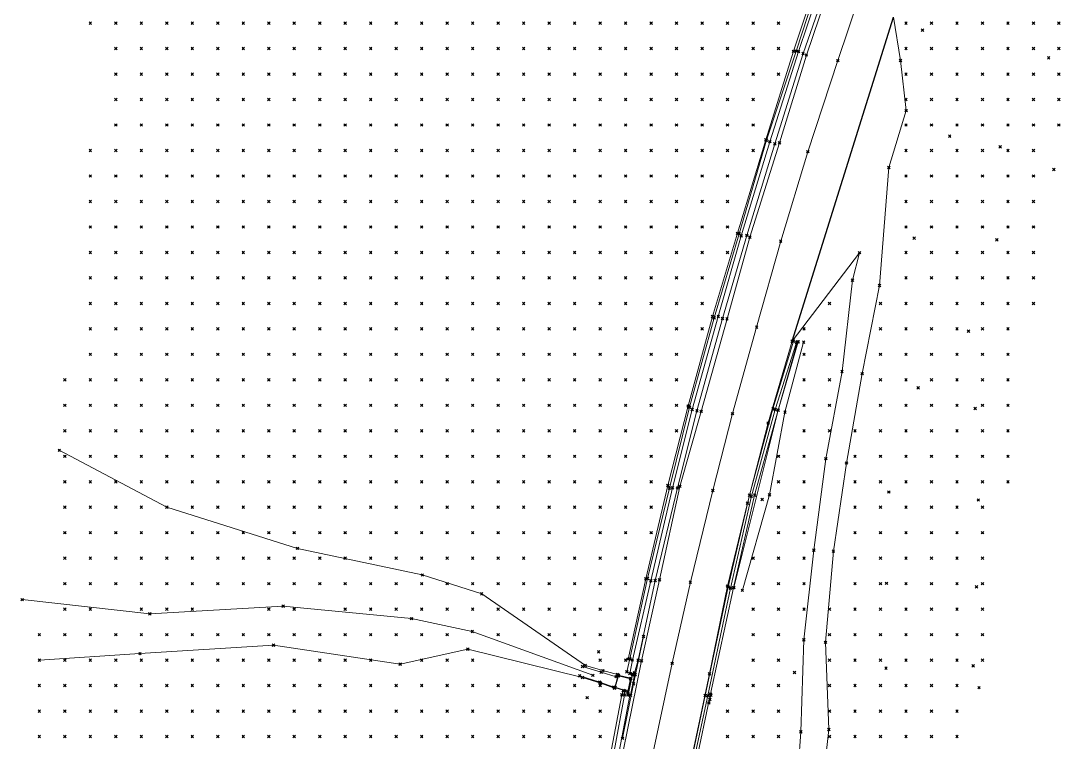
# Model space of a CAD drawing. Header units: metres. Extents: x 441556 to 446409, y 432338 to 461058.
# Drawn here: x 442290.8 to 442413.1, y 454951.8 to 455036.8 of the extents above; entities that cross this region are included whole.
import ezdxf

# ---------------------------------------------------------------- set-up
doc = ezdxf.new("R2010")
doc.units = ezdxf.units.M
doc.header["$MEASUREMENT"] = 0
doc.header["$PDMODE"] = 35
doc.header["$PDSIZE"] = 0.15
for name, color, linetype, lineweight in [('DTM-BRE-RevN_GRP_ CAROSABIL', 2, 'Continuous', 0), ('DTM-BRE-RevN_GRP_AX', 2, 'Continuous', 0), ('DTM-BRE-RevN_GRP_CAMERA CADERE JOS', 2, 'Continuous', 0), ('DTM-BRE-RevN_GRP_CAMERA CADERE SUS', 2, 'Continuous', 0), ('DTM-BRE-RevN_GRP_CANAL', 2, 'Continuous', 0), ('DTM-BRE-RevN_GRP_DRUM PAMANT', 2, 'Continuous', 0), ('DTM-BRE-RevN_GRP_FIRUL APEI', 2, 'Continuous', 0), ('DTM-BRE-RevN_GRP_PARAPET BETON_JOS', 2, 'Continuous', 0), ('DTM-BRE-RevN_GRP_PARAPET BETON_SUS', 2, 'Continuous', 0), ('DTM-BRE-RevN_GRP_PARAPET METALIC', 2, 'Continuous', 0), ('DTM-BRE-RevN_GRP_SANT BETON JOS', 2, 'Continuous', 0), ('DTM-BRE-RevN_GRP_SANT BETON SUS', 2, 'Continuous', 0), ('DTM-BRE-RevN_GRP_TALUZ JOS', 2, 'Continuous', 0), ('DTM-BRE-RevN_GRP_TALUZ SUS', 2, 'Continuous', 0), ('DTM-BRE-RevN_YP_RevN', 1, 'Continuous', 30), ('DTM-NOK-RevN_LIDAR_co_lidar', 91, 'Continuous', 0), ('DTM-NOK-RevN_RTK', 32, 'Continuous', 0)]:
    doc.layers.add(name, color=color, linetype=linetype, lineweight=lineweight)

msp = doc.modelspace()

# ---------------------------------------------------------------- linework, layer by layer
at = {"layer": 'DTM-BRE-RevN_GRP_ CAROSABIL'}
for p, q in [((442386.829, 455043.318, 362.808), (442383.193, 455032.726, 362.746)), ((442394.264, 455032.071, 362.411), (442393.43, 455037.197, 362.569)), ((442383.193, 455032.726, 362.746), (442380.028, 455022.378, 362.678)), ((442394.93, 455026.181, 362.325), (442394.264, 455032.071, 362.411)), ((442392.882, 455019.477, 362.301), (442394.93, 455026.181, 362.325)), ((442380.028, 455022.378, 362.678), (442376.543, 455011.277, 362.555)), ((442376.543, 455011.277, 362.555), (442373.851, 455001.668, 362.452)), ((442381.524, 454999.047, 362.187), (442389.44, 455009.456, 362.162)), ((442373.851, 455001.668, 362.452), (442370.802, 454990.778, 362.307)), ((442378.689, 454989.415, 362.107), (442381.524, 454999.047, 362.187)), ((442370.802, 454990.778, 362.307), (442368.31, 454981.954, 362.168)), ((442378.689, 454989.415, 362.107), (442376.253, 454979.973, 361.962)), ((442368.31, 454981.954, 362.168), (442365.898, 454970.958, 362.021)), ((442376.253, 454979.973, 361.962), (442373.908, 454970.223, 361.851)), ((442365.898, 454970.958, 362.021), (442363.789, 454961.407, 361.957)), ((442373.908, 454970.223, 361.851), (442371.78, 454959.894, 361.714)), ((442363.789, 454961.407, 361.957), (442361.644, 454950.795, 361.79)), ((442371.78, 454959.894, 361.714), (442369.135, 454947.419, 361.565))]:
    msp.add_line(p, q, dxfattribs=at)
at = {"layer": 'DTM-BRE-RevN_GRP_AX'}
for p, q in [((442386.899, 455032.066, 362.656), (442390.195, 455041.896, 362.722)), ((442383.366, 455021.343, 362.538), (442386.899, 455032.066, 362.656)), ((442380.171, 455010.826, 362.485), (442383.366, 455021.343, 362.538)), ((442377.34, 455000.693, 362.324), (442380.171, 455010.826, 362.485)), ((442374.493, 454990.511, 362.145), (442377.34, 455000.693, 362.324)), ((442372.191, 454981.457, 362.063), (442374.493, 454990.511, 362.145)), ((442369.537, 454970.675, 361.964), (442372.191, 454981.457, 362.063)), ((442367.41, 454961.126, 361.821), (442369.537, 454970.675, 361.964)), ((442364.929, 454949.552, 361.685), (442367.41, 454961.126, 361.821))]:
    msp.add_line(p, q, dxfattribs=at)
at = {"layer": 'DTM-BRE-RevN_GRP_CAMERA CADERE JOS'}
for p, q in [((442360.707, 454958.296, 360.7), (442361.08, 454959.64, 360.834)), ((442361.08, 454959.64, 360.834), (442362.485, 454959.307, 360.562)), ((442362.485, 454959.307, 360.562), (442362.189, 454957.808, 360.496)), ((442362.189, 454957.808, 360.496), (442360.707, 454958.296, 360.7))]:
    msp.add_line(p, q, dxfattribs=at)
at = {"layer": 'DTM-BRE-RevN_GRP_CAMERA CADERE SUS'}
for p, q in [((442360.635, 454958.263, 361.73), (442361.053, 454959.732, 361.674)), ((442361.053, 454959.732, 361.674), (442362.546, 454959.361, 361.668)), ((442362.546, 454959.361, 361.668), (442362.206, 454957.772, 361.679)), ((442362.206, 454957.772, 361.679), (442360.635, 454958.263, 361.73))]:
    msp.add_line(p, q, dxfattribs=at)
at = {"layer": 'DTM-BRE-RevN_GRP_CANAL'}
msp.add_line((442371.714, 454956.446, 360.251), (442371.942, 454957.378, 360.284), dxfattribs=at)
at = {"layer": 'DTM-BRE-RevN_GRP_DRUM PAMANT'}
for p, q in [((442392.882, 455019.477, 362.301), (442391.79, 455005.597, 361.538)), ((442389.44, 455009.456, 362.162), (442388.606, 455006.224, 361.822)), ((442388.606, 455006.224, 361.822), (442387.384, 454995.48, 360.423)), ((442391.79, 455005.597, 361.538), (442389.75, 454995.224, 360.249)), ((442387.384, 454995.48, 360.423), (442385.484, 454985.209, 359.413)), ((442389.75, 454995.224, 360.249), (442387.917, 454984.699, 359.252)), ((442385.484, 454985.209, 359.413), (442384.06, 454974.432, 358.344)), ((442387.917, 454984.699, 359.252), (442386.369, 454974.336, 358.176)), ((442384.06, 454974.432, 358.344), (442382.885, 454963.891, 357.565)), ((442386.369, 454974.336, 358.176), (442385.43, 454963.596, 357.506)), ((442382.885, 454963.891, 357.565), (442382.538, 454953.07, 357.182)), ((442385.43, 454963.596, 357.506), (442385.846, 454953.337, 357.158)), ((442382.538, 454953.07, 357.182), (442381.732, 454942.044, 356.96)), ((442385.846, 454953.337, 357.158), (442384.53, 454941.719, 356.937))]:
    msp.add_line(p, q, dxfattribs=at)
at = {"layer": 'DTM-BRE-RevN_GRP_FIRUL APEI'}
for p, q in [((442290.901, 454968.618, 411.493), (442305.941, 454966.938, 401.146)), ((442305.941, 454966.938, 401.146), (442321.628, 454967.858, 389.62)), ((442321.628, 454967.858, 389.62), (442336.719, 454966.384, 379.283)), ((442336.719, 454966.384, 379.283), (442343.879, 454964.86, 374.586)), ((442343.879, 454964.86, 374.586), (442358.054, 454959.71, 363.586))]:
    msp.add_line(p, q, dxfattribs=at)
at = {"layer": 'DTM-BRE-RevN_GRP_PARAPET BETON_JOS'}
for p, q in [((442382.231, 454998.958, 362.051), (442379.882, 454990.916, 362.395)), ((442379.882, 454990.916, 362.395), (442374.653, 454970.028, 361.546)), ((442362.183, 454957.401, 361.724), (442362.727, 454959.881, 361.705)), ((442363.061, 454959.798, 361.871), (442362.507, 454957.355, 361.809)), ((442362.727, 454959.881, 361.705), (442363.061, 454959.798, 361.871)), ((442362.507, 454957.355, 361.809), (442362.183, 454957.401, 361.724))]:
    msp.add_line(p, q, dxfattribs=at)
at = {"layer": 'DTM-BRE-RevN_GRP_PARAPET BETON_SUS'}
for p, q in [((442379.262, 454991.07, 362.388), (442381.668, 454999.051, 362.489)), ((442379.854, 454990.938, 362.395), (442382.148, 454998.968, 362.48)), ((442376.502, 454980.912, 362.249), (442379.262, 454991.07, 362.388)), ((442377.106, 454980.926, 362.284), (442379.854, 454990.938, 362.395)), ((442374.615, 454970.022, 362.174), (442377.106, 454980.926, 362.284)), ((442373.979, 454970.106, 362.137), (442376.502, 454980.912, 362.249)), ((442371.276, 454957.332, 361.94), (442373.979, 454970.106, 362.137)), ((442371.903, 454957.515, 361.962), (442374.615, 454970.022, 362.174)), ((442362.208, 454957.413, 362.229), (442362.727, 454959.794, 362.269)), ((442362.972, 454959.743, 362.256), (442362.506, 454957.384, 362.233)), ((442362.727, 454959.794, 362.269), (442362.972, 454959.743, 362.256)), ((442362.506, 454957.384, 362.233), (442362.208, 454957.413, 362.229)), ((442369.228, 454947.586, 361.85), (442371.276, 454957.332, 361.94)), ((442369.869, 454947.877, 361.87), (442371.903, 454957.515, 361.962))]:
    msp.add_line(p, q, dxfattribs=at)
at = {"layer": 'DTM-BRE-RevN_GRP_PARAPET METALIC'}
for p, q in [((442379.527, 454991.007, 362.402), (442382.031, 454998.873, 362.522)), ((442376.715, 454980.781, 362.238), (442379.527, 454991.007, 362.402)), ((442374.262, 454969.958, 362.151), (442376.715, 454980.781, 362.238)), ((442371.589, 454957.315, 361.963), (442374.262, 454969.958, 362.151)), ((442362.847, 454958.718, 361.87), (442364.027, 454964.285, 361.87)), ((442361.564, 454952.295, 361.767), (442362.847, 454958.718, 361.87)), ((442369.515, 454947.636, 361.888), (442371.589, 454957.315, 361.963))]:
    msp.add_line(p, q, dxfattribs=at)
at = {"layer": 'DTM-BRE-RevN_GRP_SANT BETON JOS'}
for p, q in [((442382.282, 455033.121, 362.378), (442385.723, 455043.423, 362.454)), ((442378.896, 455022.522, 362.323), (442382.282, 455033.121, 362.378)), ((442375.515, 455011.433, 362.135), (442378.896, 455022.522, 362.323)), ((442372.825, 455001.951, 362.041), (442375.515, 455011.433, 362.135)), ((442369.748, 454990.999, 361.909), (442372.825, 455001.951, 362.041)), ((442367.428, 454981.784, 361.796), (442369.748, 454990.999, 361.909)), ((442364.88, 454970.83, 361.664), (442367.428, 454981.784, 361.796)), ((442362.713, 454961.508, 361.579), (442364.88, 454970.83, 361.664)), ((442362.422, 454959.917, 361.402), (442362.713, 454961.508, 361.579)), ((442356.843, 454960.753, 364.801), (442359.04, 454960.072, 362.952)), ((442358.872, 454958.893, 363.001), (442356.518, 454959.659, 364.379)), ((442359.04, 454960.072, 362.952), (442360.791, 454959.551, 362.004)), ((442360.521, 454958.333, 362.021), (442358.872, 454958.893, 363.001)), ((442361.802, 454957.389, 361.497), (442361.805, 454957.885, 361.489)), ((442360.578, 454950.765, 361.466), (442361.802, 454957.389, 361.497))]:
    msp.add_line(p, q, dxfattribs=at)
at = {"layer": 'DTM-BRE-RevN_GRP_SANT BETON SUS'}
for p, q in [((442381.98, 455033.197, 362.699), (442385.429, 455043.672, 362.759)), ((442382.798, 455032.916, 362.704), (442386.45, 455043.278, 362.768)), ((442378.504, 455022.698, 362.498), (442381.98, 455033.197, 362.699)), ((442379.487, 455022.267, 362.632), (442382.798, 455032.916, 362.704)), ((442375.295, 455011.695, 362.412), (442378.504, 455022.698, 362.498)), ((442376.187, 455011.5, 362.495), (442379.487, 455022.267, 362.632)), ((442372.35, 455001.799, 362.221), (442375.295, 455011.695, 362.412)), ((442373.319, 455001.718, 362.324), (442376.187, 455011.5, 362.495)), ((442369.44, 454991.257, 362.195), (442372.35, 455001.799, 362.221)), ((442370.316, 454990.84, 362.197), (442373.319, 455001.718, 362.324)), ((442367.072, 454981.733, 362.121), (442369.44, 454991.257, 362.195)), ((442368.033, 454981.766, 362.133), (442370.316, 454990.84, 362.197)), ((442364.488, 454971.104, 361.955), (442367.072, 454981.733, 362.121)), ((442365.395, 454970.876, 361.931), (442368.033, 454981.766, 362.133)), ((442362.413, 454961.658, 361.909), (442364.488, 454971.104, 361.955)), ((442363.406, 454961.504, 361.892), (442365.395, 454970.876, 361.931)), ((442362.065, 454960.132, 361.769), (442362.413, 454961.658, 361.909)), ((442362.952, 454960.017, 361.803), (442363.406, 454961.504, 361.892)), ((442357.186, 454960.867, 364.986), (442359.229, 454960.262, 363.327)), ((442359.229, 454960.262, 363.327), (442360.948, 454959.804, 362.285)), ((442358.99, 454958.793, 363.468), (442356.846, 454959.45, 365.106)), ((442360.607, 454958.205, 362.35), (442358.99, 454958.793, 363.468)), ((442361.465, 454957.423, 361.732), (442361.643, 454957.934, 361.703)), ((442360.242, 454950.999, 361.731), (442361.465, 454957.423, 361.732)), ((442361.167, 454950.752, 361.754), (442362.425, 454957.347, 361.809))]:
    msp.add_line(p, q, dxfattribs=at)
at = {"layer": 'DTM-BRE-RevN_GRP_TALUZ JOS'}
for p, q in [((442381.67, 455033.16, 362.702), (442385.135, 455043.562, 362.776)), ((442378.419, 455022.743, 362.517), (442381.67, 455033.16, 362.702)), ((442375.09, 455011.739, 362.421), (442378.419, 455022.743, 362.517)), ((442372.154, 455001.944, 362.18), (442375.09, 455011.739, 362.421)), ((442369.279, 454991.418, 362.177), (442372.154, 455001.944, 362.18)), ((442366.894, 454982.046, 362.15), (442369.279, 454991.418, 362.177)), ((442364.293, 454971.071, 361.987), (442366.894, 454982.046, 362.15)), ((442362.211, 454961.628, 361.882), (442364.293, 454971.071, 361.987))]:
    msp.add_line(p, q, dxfattribs=at)
at = {"layer": 'DTM-BRE-RevN_GRP_TALUZ SUS'}
for p, q in [((442380.673, 454990.674, 361.812), (442382.869, 454998.926, 361.979)), ((442378.846, 454980.964, 361.625), (442380.673, 454990.674, 361.812)), ((442295.28, 454986.198, 417.713), (442307.933, 454979.495, 405.808)), ((442375.656, 454969.718, 361.741), (442378.846, 454980.964, 361.625)), ((442307.933, 454979.495, 405.808), (442323.32, 454974.651, 394.62)), ((442323.32, 454974.651, 394.62), (442337.999, 454971.521, 381.283)), ((442337.999, 454971.521, 381.283), (442344.984, 454969.296, 375.3)), ((442344.984, 454969.296, 375.3), (442357.186, 454960.867, 364.986)), ((442304.777, 454962.265, 405.62), (442320.48, 454963.249, 395.37)), ((442320.48, 454963.249, 395.37), (442335.383, 454961.018, 384.695)), ((442335.383, 454961.018, 384.695), (442343.361, 454962.781, 377.871)), ((442343.361, 454962.781, 377.871), (442356.846, 454959.45, 365.106)), ((442292.936, 454961.498, 412.836), (442304.777, 454962.265, 405.62))]:
    msp.add_line(p, q, dxfattribs=at)
at = {"layer": 'DTM-BRE-RevN_YP_RevN'}
msp.add_line((442381.524, 454999.047, 362.187), (442393.43, 455037.197, 362.569), dxfattribs=at)
at = {"layer": 'DTM-NOK-RevN_LIDAR_co_lidar'}
for p in [(442298.935, 455036.482, 424.658), (442301.934, 455036.482, 423.305), (442304.934, 455036.482, 422.012), (442307.933, 455036.482, 420.614), (442310.932, 455036.482, 419.02), (442313.932, 455036.482, 417.087), (442316.931, 455036.482, 415.09), (442319.93, 455036.482, 412.99), (442322.93, 455036.482, 410.309), (442325.929, 455036.482, 407.87), (442328.928, 455036.482, 405.723), (442331.928, 455036.482, 404.093), (442334.927, 455036.482, 401.803), (442337.926, 455036.482, 399.989), (442340.926, 455036.482, 398.221), (442343.925, 455036.482, 395.912), (442346.924, 455036.482, 394.256), (442349.924, 455036.482, 392.234), (442352.923, 455036.482, 390.219), (442355.922, 455036.482, 387.279), (442358.922, 455036.482, 384.489), (442361.921, 455036.482, 382.067), (442364.921, 455036.482, 379.724), (442367.92, 455036.482, 377.339), (442370.919, 455036.482, 375.165), (442373.919, 455036.482, 373.353), (442376.918, 455036.482, 371.563), (442379.917, 455036.482, 368.256), (442394.914, 455036.482, 362.68), (442397.913, 455036.482, 362.635), (442400.913, 455036.482, 361.968), (442403.912, 455036.482, 360.908), (442406.911, 455036.482, 359.051), (442409.911, 455036.482, 358.361), (442412.91, 455036.482, 357.698), (442301.934, 455033.483, 421.629), (442304.934, 455033.483, 420.425), (442307.933, 455033.483, 419.271), (442310.932, 455033.483, 417.867), (442313.932, 455033.483, 416.007), (442316.931, 455033.483, 413.995), (442319.93, 455033.483, 411.945), (442322.93, 455033.483, 409.564), (442325.929, 455033.483, 407.154), (442328.928, 455033.483, 404.7), (442331.928, 455033.483, 402.002), (442334.927, 455033.483, 400.181), (442337.926, 455033.483, 398.278), (442340.926, 455033.483, 397.146), (442343.925, 455033.483, 394.646), (442346.924, 455033.483, 393.243), (442349.924, 455033.483, 390.92), (442352.923, 455033.483, 388.783), (442355.922, 455033.483, 385.892), (442358.922, 455033.483, 383.378), (442361.921, 455033.483, 381.105), (442364.921, 455033.483, 378.881), (442367.92, 455033.483, 376.579), (442370.919, 455033.483, 374.614), (442373.919, 455033.483, 372.802), (442376.918, 455033.483, 370.272), (442379.917, 455033.483, 366.397), (442394.914, 455033.483, 362.506), (442397.913, 455033.483, 362.141), (442400.913, 455033.483, 361.701), (442403.912, 455033.483, 360.843), (442406.911, 455033.483, 359.028), (442409.911, 455033.483, 358.272), (442412.91, 455033.483, 357.587), (442301.934, 455030.483, 419.611), (442304.934, 455030.483, 418.563), (442307.933, 455030.483, 417.689), (442310.932, 455030.483, 416.423), (442313.932, 455030.483, 414.633), (442316.931, 455030.483, 412.693), (442319.93, 455030.483, 410.794), (442322.93, 455030.483, 408.731), (442325.929, 455030.483, 406.553), (442328.928, 455030.483, 403.897), (442331.928, 455030.483, 400.809), (442334.927, 455030.483, 398.668), (442337.926, 455030.483, 396.551), (442340.926, 455030.483, 394.637), (442343.925, 455030.483, 393.133), (442346.924, 455030.483, 391.675), (442349.924, 455030.483, 389.468), (442352.923, 455030.483, 387.079), (442355.922, 455030.483, 384.775), (442358.922, 455030.483, 382.302), (442361.921, 455030.483, 380.168), (442364.921, 455030.483, 378.086), (442367.92, 455030.483, 376.034), (442370.919, 455030.483, 373.951), (442373.919, 455030.483, 371.272), (442376.918, 455030.483, 367.87), (442379.917, 455030.483, 364.586), (442394.914, 455030.483, 362.435), (442397.913, 455030.483, 362.004), (442400.913, 455030.483, 361.607), (442403.912, 455030.483, 360.391), (442406.911, 455030.483, 358.997), (442409.911, 455030.483, 358.081), (442412.91, 455030.483, 357.401), (442301.934, 455027.484, 418.369), (442304.934, 455027.484, 417.23), (442307.933, 455027.484, 416.208), (442310.932, 455027.484, 414.938), (442313.932, 455027.484, 413.348), (442316.931, 455027.484, 411.577), (442319.93, 455027.484, 409.681), (442322.93, 455027.484, 407.544), (442325.929, 455027.484, 405.361), (442328.928, 455027.484, 403.045), (442331.928, 455027.484, 400.036), (442334.927, 455027.484, 397.832), (442337.926, 455027.484, 395.12), (442340.926, 455027.484, 392.901), (442343.925, 455027.484, 390.947), (442346.924, 455027.484, 389.434), (442349.924, 455027.484, 387.807), (442352.923, 455027.484, 385.491), (442355.922, 455027.484, 383.512), (442358.922, 455027.484, 381.545), (442361.921, 455027.484, 379.479), (442364.921, 455027.484, 377.362), (442367.92, 455027.484, 375.28), (442370.919, 455027.484, 373.448), (442373.919, 455027.484, 370.732), (442376.918, 455027.484, 366.8), (442394.914, 455027.484, 362.397), (442397.913, 455027.484, 362.015), (442400.913, 455027.484, 361.66), (442403.912, 455027.484, 360.476), (442406.911, 455027.484, 358.855), (442409.911, 455027.484, 357.848), (442412.91, 455027.484, 357.228), (442301.934, 455024.485, 417.298), (442304.934, 455024.485, 416.031), (442307.933, 455024.485, 414.78), (442310.932, 455024.485, 413.489), (442313.932, 455024.485, 412.017), (442316.931, 455024.485, 410.398), (442319.93, 455024.485, 408.665), (442322.93, 455024.485, 406.504), (442325.929, 455024.485, 403.939), (442328.928, 455024.485, 401.892), (442331.928, 455024.485, 399.391), (442334.927, 455024.485, 397.353), (442337.926, 455024.485, 394.683), (442340.926, 455024.485, 392.228), (442343.925, 455024.485, 389.546), (442346.924, 455024.485, 387.7), (442349.924, 455024.485, 386.139), (442352.923, 455024.485, 384.069), (442355.922, 455024.485, 382.08), (442358.922, 455024.485, 380.254), (442361.921, 455024.485, 378.379), (442364.921, 455024.485, 376.362), (442367.92, 455024.485, 374.341), (442370.919, 455024.485, 372.411), (442373.919, 455024.485, 369.798), (442376.918, 455024.485, 365.958), (442394.914, 455024.485, 362.323), (442397.913, 455024.485, 361.992), (442400.913, 455024.485, 361.651), (442403.912, 455024.485, 360.401), (442406.911, 455024.485, 358.616), (442409.911, 455024.485, 357.584), (442412.91, 455024.485, 357.069), (442298.935, 455021.485, 417.056), (442301.934, 455021.485, 415.609), (442304.934, 455021.485, 414.478), (442307.933, 455021.485, 413.365), (442310.932, 455021.485, 412.129), (442313.932, 455021.485, 410.718), (442316.931, 455021.485, 409.261), (442319.93, 455021.485, 407.526), (442322.93, 455021.485, 405.318), (442325.929, 455021.485, 403.071), (442328.928, 455021.485, 401.105), (442331.928, 455021.485, 398.674), (442334.927, 455021.485, 396.404), (442337.926, 455021.485, 394.199), (442340.926, 455021.485, 392.303), (442343.925, 455021.485, 389.532), (442346.924, 455021.485, 386.901), (442349.924, 455021.485, 384.882), (442352.923, 455021.485, 382.848), (442355.922, 455021.485, 380.824), (442358.922, 455021.485, 378.831), (442361.921, 455021.485, 377.014), (442364.921, 455021.485, 375.135), (442367.92, 455021.485, 373.276), (442370.919, 455021.485, 371.399), (442373.919, 455021.485, 368.414), (442376.918, 455021.485, 364.778), (442394.914, 455021.485, 362.24), (442397.913, 455021.485, 361.961), (442400.913, 455021.485, 361.588), (442403.912, 455021.485, 360.088), (442406.911, 455021.485, 358.3), (442409.911, 455021.485, 357.36), (442298.935, 455018.486, 416.247), (442301.934, 455018.486, 414.161), (442304.934, 455018.486, 412.7), (442307.933, 455018.486, 411.685), (442310.932, 455018.486, 410.713), (442313.932, 455018.486, 409.513), (442316.931, 455018.486, 408.182), (442319.93, 455018.486, 406.6), (442322.93, 455018.486, 404.538), (442325.929, 455018.486, 402.469), (442328.928, 455018.486, 400.616), (442331.928, 455018.486, 397.961), (442334.927, 455018.486, 395.498), (442337.926, 455018.486, 393.57), (442340.926, 455018.486, 391.78), (442343.925, 455018.486, 389.466), (442346.924, 455018.486, 387.154), (442349.924, 455018.486, 384.826), (442352.923, 455018.486, 382.666), (442355.922, 455018.486, 380.691), (442358.922, 455018.486, 378.485), (442361.921, 455018.486, 376.402), (442364.921, 455018.486, 374.363), (442367.92, 455018.486, 372.559), (442370.919, 455018.486, 370.702), (442373.919, 455018.486, 367.276), (442394.914, 455018.486, 362.147), (442397.913, 455018.486, 361.934), (442400.913, 455018.486, 361.307), (442403.912, 455018.486, 359.415), (442406.911, 455018.486, 358.019), (442409.911, 455018.486, 357.235), (442298.935, 455015.487, 415.751), (442301.934, 455015.487, 413.422), (442304.934, 455015.487, 411.472), (442307.933, 455015.487, 409.802), (442310.932, 455015.487, 408.602), (442313.932, 455015.487, 407.758), (442316.931, 455015.487, 406.733), (442319.93, 455015.487, 405.359), (442322.93, 455015.487, 403.524), (442325.929, 455015.487, 401.58), (442328.928, 455015.487, 399.797), (442331.928, 455015.487, 397.274), (442334.927, 455015.487, 394.779), (442337.926, 455015.487, 392.676), (442340.926, 455015.487, 390.879), (442343.925, 455015.487, 388.897), (442346.924, 455015.487, 386.733), (442349.924, 455015.487, 385.027), (442352.923, 455015.487, 382.943), (442355.922, 455015.487, 380.794), (442358.922, 455015.487, 378.502), (442361.921, 455015.487, 376.154), (442364.921, 455015.487, 373.897), (442367.92, 455015.487, 372.188), (442370.919, 455015.487, 370.175), (442373.919, 455015.487, 366.349), (442394.914, 455015.487, 362.041), (442397.913, 455015.487, 361.794), (442400.913, 455015.487, 360.826), (442403.912, 455015.487, 358.879), (442406.911, 455015.487, 357.73), (442409.911, 455015.487, 357.077), (442298.935, 455012.487, 415.227), (442301.934, 455012.487, 412.997), (442304.934, 455012.487, 410.993), (442307.933, 455012.487, 408.6), (442310.932, 455012.487, 406.606), (442313.932, 455012.487, 405.586), (442316.931, 455012.487, 404.848), (442319.93, 455012.487, 403.698), (442322.93, 455012.487, 402.117), (442325.929, 455012.487, 400.718), (442328.928, 455012.487, 398.684), (442331.928, 455012.487, 396.568), (442334.927, 455012.487, 393.919), (442337.926, 455012.487, 391.886), (442340.926, 455012.487, 390.131), (442343.925, 455012.487, 388.32), (442346.924, 455012.487, 386.139), (442349.924, 455012.487, 384.48), (442352.923, 455012.487, 382.566), (442355.922, 455012.487, 380.23), (442358.922, 455012.487, 377.843), (442361.921, 455012.487, 375.475), (442364.921, 455012.487, 373.289), (442367.92, 455012.487, 371.654), (442370.919, 455012.487, 369.088), (442373.919, 455012.487, 365.186), (442394.914, 455012.487, 361.936), (442397.913, 455012.487, 361.56), (442400.913, 455012.487, 360.447), (442403.912, 455012.487, 358.397), (442406.911, 455012.487, 357.415), (442409.911, 455012.487, 356.857), (442298.935, 455009.488, 414.945), (442301.934, 455009.488, 412.632), (442304.934, 455009.488, 410.658), (442307.933, 455009.488, 408.371), (442310.932, 455009.488, 405.982), (442313.932, 455009.488, 404.145), (442316.931, 455009.488, 402.971), (442319.93, 455009.488, 401.888), (442322.93, 455009.488, 400.563), (442325.929, 455009.488, 399.385), (442328.928, 455009.488, 397.491), (442331.928, 455009.488, 395.745), (442334.927, 455009.488, 392.985), (442337.926, 455009.488, 391.334), (442340.926, 455009.488, 389.301), (442343.925, 455009.488, 387.589), (442346.924, 455009.488, 385.791), (442349.924, 455009.488, 383.647), (442352.923, 455009.488, 381.663), (442355.922, 455009.488, 379.257), (442358.922, 455009.488, 376.865), (442361.921, 455009.488, 374.607), (442364.921, 455009.488, 372.586), (442367.92, 455009.488, 370.96), (442370.919, 455009.488, 367.791), (442373.919, 455009.488, 364.143), (442394.914, 455009.488, 361.667), (442397.913, 455009.488, 360.763), (442400.913, 455009.488, 359.593), (442403.912, 455009.488, 357.783), (442406.911, 455009.488, 357.092), (442409.911, 455009.488, 356.673), (442298.935, 455006.489, 414.766), (442301.934, 455006.489, 412.447), (442304.934, 455006.489, 410.333), (442307.933, 455006.489, 408.351), (442310.932, 455006.489, 406.101), (442313.932, 455006.489, 403.736), (442316.931, 455006.489, 401.815), (442319.93, 455006.489, 400.356), (442322.93, 455006.489, 398.942), (442325.929, 455006.489, 397.4), (442328.928, 455006.489, 396.041), (442331.928, 455006.489, 394.512), (442334.927, 455006.489, 392.14), (442337.926, 455006.489, 390.297), (442340.926, 455006.489, 388.329), (442343.925, 455006.489, 386.664), (442346.924, 455006.489, 385.01), (442349.924, 455006.489, 383.014), (442352.923, 455006.489, 380.94), (442355.922, 455006.489, 378.569), (442358.922, 455006.489, 376.158), (442361.921, 455006.489, 374), (442364.921, 455006.489, 371.966), (442367.92, 455006.489, 370.322), (442370.919, 455006.489, 366.904), (442394.914, 455006.489, 360.925), (442397.913, 455006.489, 359.378), (442400.913, 455006.489, 358.325), (442403.912, 455006.489, 357.281), (442406.911, 455006.489, 356.687), (442409.911, 455006.489, 356.465), (442298.935, 455003.489, 414.608), (442301.934, 455003.489, 412.421), (442304.934, 455003.489, 410.193), (442307.933, 455003.489, 408.127), (442310.932, 455003.489, 405.981), (442313.932, 455003.489, 403.667), (442316.931, 455003.489, 401.564), (442319.93, 455003.489, 399.725), (442322.93, 455003.489, 397.953), (442325.929, 455003.489, 395.977), (442328.928, 455003.489, 394.333), (442331.928, 455003.489, 392.702), (442334.927, 455003.489, 390.881), (442337.926, 455003.489, 388.603), (442340.926, 455003.489, 387.007), (442343.925, 455003.489, 385.463), (442346.924, 455003.489, 384.017), (442349.924, 455003.489, 382.048), (442352.923, 455003.489, 380.141), (442355.922, 455003.489, 378.189), (442358.922, 455003.489, 375.727), (442361.921, 455003.489, 373.526), (442364.921, 455003.489, 371.465), (442367.92, 455003.489, 369.46), (442370.919, 455003.489, 365.8), (442385.916, 455003.489, 362.082), (442391.915, 455003.489, 361.198), (442394.914, 455003.489, 359.914), (442397.913, 455003.489, 358.39), (442400.913, 455003.489, 357.632), (442403.912, 455003.489, 356.854), (442406.911, 455003.489, 356.359), (442409.911, 455003.489, 356.293), (442298.935, 455000.49, 414.487), (442301.934, 455000.49, 412.215), (442304.934, 455000.49, 409.924), (442307.933, 455000.49, 407.871), (442310.932, 455000.49, 405.833), (442313.932, 455000.49, 403.635), (442316.931, 455000.49, 401.569), (442319.93, 455000.49, 399.599), (442322.93, 455000.49, 397.563), (442325.929, 455000.49, 395.36), (442328.928, 455000.49, 393.23), (442331.928, 455000.49, 391.201), (442334.927, 455000.49, 389.297), (442337.926, 455000.49, 387.141), (442340.926, 455000.49, 385.507), (442343.925, 455000.49, 383.789), (442346.924, 455000.49, 382.322), (442349.924, 455000.49, 380.337), (442352.923, 455000.49, 378.53), (442355.922, 455000.49, 376.998), (442358.922, 455000.49, 375.119), (442361.921, 455000.49, 372.935), (442364.921, 455000.49, 371.022), (442367.92, 455000.49, 368.434), (442370.919, 455000.49, 364.699), (442382.917, 455000.49, 362.297), (442385.916, 455000.49, 361.902), (442391.915, 455000.49, 360.764), (442394.914, 455000.49, 359.134), (442397.913, 455000.49, 357.868), (442400.913, 455000.49, 357.135), (442403.912, 455000.49, 356.686), (442406.911, 455000.49, 356.366), (442298.935, 454997.491, 414.478), (442301.934, 454997.491, 411.988), (442304.934, 454997.491, 409.692), (442307.933, 454997.491, 407.682), (442310.932, 454997.491, 405.641), (442313.932, 454997.491, 403.589), (442316.931, 454997.491, 401.621), (442319.93, 454997.491, 399.57), (442322.93, 454997.491, 397.378), (442325.929, 454997.491, 395.368), (442328.928, 454997.491, 393.369), (442331.928, 454997.491, 391.157), (442334.927, 454997.491, 389.067), (442337.926, 454997.491, 387.124), (442340.926, 454997.491, 385.254), (442343.925, 454997.491, 383.336), (442346.924, 454997.491, 381.616), (442349.924, 454997.491, 379.362), (442352.923, 454997.491, 377.157), (442355.922, 454997.491, 375.457), (442358.922, 454997.491, 373.905), (442361.921, 454997.491, 372.195), (442364.921, 454997.491, 370.511), (442367.92, 454997.491, 367.495), (442382.917, 454997.491, 362.143), (442385.916, 454997.491, 361.511), (442391.915, 454997.491, 360.17), (442394.914, 454997.491, 358.362), (442397.913, 454997.491, 357.344), (442400.913, 454997.491, 356.809), (442403.912, 454997.491, 356.744), (442406.911, 454997.491, 356.469), (442295.936, 454994.491, 416.842), (442298.935, 454994.491, 414.685), (442301.934, 454994.491, 412.245), (442304.934, 454994.491, 409.802), (442307.933, 454994.491, 407.639), (442310.932, 454994.491, 405.472), (442313.932, 454994.491, 403.279), (442316.931, 454994.491, 401.216), (442319.93, 454994.491, 399.232), (442322.93, 454994.491, 397.261), (442325.929, 454994.491, 395.086), (442328.928, 454994.491, 393.1), (442331.928, 454994.491, 391.155), (442334.927, 454994.491, 389.075), (442337.926, 454994.491, 387.332), (442340.926, 454994.491, 385.953), (442343.925, 454994.491, 384.152), (442346.924, 454994.491, 382.377), (442349.924, 454994.491, 380.407), (442352.923, 454994.491, 377.467), (442355.922, 454994.491, 375.094), (442358.922, 454994.491, 373.057), (442361.921, 454994.491, 371.281), (442364.921, 454994.491, 369.668), (442367.92, 454994.491, 365.886), (442382.917, 454994.491, 362.07), (442385.916, 454994.491, 361.213), (442391.915, 454994.491, 359.467), (442394.914, 454994.491, 357.732), (442397.913, 454994.491, 356.976), (442400.913, 454994.491, 356.718), (442403.912, 454994.491, 356.751), (442406.911, 454994.491, 356.557), (442295.936, 454991.492, 416.578), (442298.935, 454991.492, 414.837), (442301.934, 454991.492, 412.611), (442304.934, 454991.492, 409.983), (442307.933, 454991.492, 407.457), (442310.932, 454991.492, 405.155), (442313.932, 454991.492, 402.941), (442316.931, 454991.492, 400.854), (442319.93, 454991.492, 398.992), (442322.93, 454991.492, 396.842), (442325.929, 454991.492, 394.578), (442328.928, 454991.492, 392.765), (442331.928, 454991.492, 390.541), (442334.927, 454991.492, 388.452), (442337.926, 454991.492, 386.218), (442340.926, 454991.492, 384.885), (442343.925, 454991.492, 383.523), (442346.924, 454991.492, 381.911), (442349.924, 454991.492, 380.588), (442352.923, 454991.492, 378.154), (442355.922, 454991.492, 375.68), (442358.922, 454991.492, 373.074), (442361.921, 454991.492, 370.637), (442364.921, 454991.492, 368.611), (442367.92, 454991.492, 364.912), (442382.917, 454991.492, 361.969), (442385.916, 454991.492, 360.883), (442391.915, 454991.492, 359.078), (442394.914, 454991.492, 357.578), (442397.913, 454991.492, 356.794), (442400.913, 454991.492, 356.736), (442403.912, 454991.492, 356.86), (442406.911, 454991.492, 356.663), (442295.936, 454988.493, 416.421), (442298.935, 454988.493, 414.33), (442301.934, 454988.493, 412.284), (442304.934, 454988.493, 410.153), (442307.933, 454988.493, 407.381), (442310.932, 454988.493, 404.963), (442313.932, 454988.493, 402.974), (442316.931, 454988.493, 400.767), (442319.93, 454988.493, 398.753), (442322.93, 454988.493, 396.559), (442325.929, 454988.493, 394.35), (442328.928, 454988.493, 392.246), (442331.928, 454988.493, 390.082), (442334.927, 454988.493, 387.391), (442337.926, 454988.493, 385.109), (442340.926, 454988.493, 383.081), (442343.925, 454988.493, 382.201), (442346.924, 454988.493, 381.044), (442349.924, 454988.493, 379.208), (442352.923, 454988.493, 377.067), (442355.922, 454988.493, 374.814), (442358.922, 454988.493, 372.227), (442361.921, 454988.493, 369.992), (442364.921, 454988.493, 367.747), (442367.92, 454988.493, 364.228), (442382.917, 454988.493, 361.683), (442385.916, 454988.493, 360.339), (442388.915, 454988.493, 359.63), (442391.915, 454988.493, 358.902), (442394.914, 454988.493, 357.594), (442397.913, 454988.493, 356.717), (442400.913, 454988.493, 356.785), (442403.912, 454988.493, 356.866), (442406.911, 454988.493, 356.72), (442295.936, 454985.493, 416.05), (442298.935, 454985.493, 414.114), (442301.934, 454985.493, 411.554), (442304.934, 454985.493, 409.724), (442307.933, 454985.493, 407.606), (442310.932, 454985.493, 404.997), (442313.932, 454985.493, 402.771), (442316.931, 454985.493, 400.855), (442319.93, 454985.493, 398.742), (442322.93, 454985.493, 396.194), (442325.929, 454985.493, 393.938), (442328.928, 454985.493, 391.603), (442331.928, 454985.493, 389.109), (442334.927, 454985.493, 386.701), (442337.926, 454985.493, 385.033), (442340.926, 454985.493, 381.819), (442343.925, 454985.493, 379.52), (442346.924, 454985.493, 379.051), (442349.924, 454985.493, 377.992), (442352.923, 454985.493, 375.56), (442355.922, 454985.493, 373.581), (442358.922, 454985.493, 371.273), (442361.921, 454985.493, 369.36), (442364.921, 454985.493, 366.324), (442379.917, 454985.493, 362.03), (442382.917, 454985.493, 361.086), (442388.915, 454985.493, 359.087), (442391.915, 454985.493, 357.865), (442394.914, 454985.493, 357.022), (442397.913, 454985.493, 356.746), (442400.913, 454985.493, 356.889), (442403.912, 454985.493, 356.821), (442406.911, 454985.493, 356.734), (442295.936, 454982.494, 414.47), (442298.935, 454982.494, 412.267), (442301.934, 454982.494, 410.543), (442304.934, 454982.494, 409.348), (442307.933, 454982.494, 407.104), (442310.932, 454982.494, 404.489), (442313.932, 454982.494, 402.389), (442316.931, 454982.494, 400.701), (442319.93, 454982.494, 398.789), (442322.93, 454982.494, 396.057), (442325.929, 454982.494, 393.866), (442328.928, 454982.494, 391.127), (442331.928, 454982.494, 388.506), (442334.927, 454982.494, 385.793), (442337.926, 454982.494, 383.939), (442340.926, 454982.494, 381.623), (442343.925, 454982.494, 378.816), (442346.924, 454982.494, 376.903), (442349.924, 454982.494, 375.819), (442352.923, 454982.494, 374.14), (442355.922, 454982.494, 372.017), (442358.922, 454982.494, 370.29), (442361.921, 454982.494, 367.963), (442364.921, 454982.494, 364.728), (442379.917, 454982.494, 361.524), (442382.917, 454982.494, 360.308), (442388.915, 454982.494, 358.722), (442391.915, 454982.494, 357.434), (442394.914, 454982.494, 356.768), (442397.913, 454982.494, 356.725), (442400.913, 454982.494, 356.809), (442403.912, 454982.494, 356.744), (442406.911, 454982.494, 356.719), (442295.936, 454979.495, 413.473), (442298.935, 454979.495, 411.879), (442301.934, 454979.495, 410.087), (442304.934, 454979.495, 407.926), (442307.933, 454979.495, 405.808), (442310.932, 454979.495, 403.657), (442313.932, 454979.495, 401.672), (442316.931, 454979.495, 399.937), (442319.93, 454979.495, 397.742), (442322.93, 454979.495, 395.507), (442325.929, 454979.495, 393.776), (442328.928, 454979.495, 391.139), (442331.928, 454979.495, 387.999), (442334.927, 454979.495, 384.931), (442337.926, 454979.495, 382.845), (442340.926, 454979.495, 380.626), (442343.925, 454979.495, 378.525), (442346.924, 454979.495, 376.101), (442349.924, 454979.495, 374.443), (442352.923, 454979.495, 372.559), (442355.922, 454979.495, 370.677), (442358.922, 454979.495, 369.371), (442361.921, 454979.495, 367.034), (442364.921, 454979.495, 363.892), (442379.917, 454979.495, 361.291), (442382.917, 454979.495, 359.925), (442388.915, 454979.495, 358.154), (442391.915, 454979.495, 357.078), (442394.914, 454979.495, 356.705), (442397.913, 454979.495, 356.711), (442400.913, 454979.495, 356.871), (442403.912, 454979.495, 356.756), (442295.936, 454976.495, 412.367), (442298.935, 454976.495, 410.673), (442301.934, 454976.495, 408.804), (442304.934, 454976.495, 406.99), (442307.933, 454976.495, 404.671), (442310.932, 454976.495, 402.226), (442313.932, 454976.495, 400.282), (442316.931, 454976.495, 398.58), (442319.93, 454976.495, 396.672), (442322.93, 454976.495, 394.532), (442325.929, 454976.495, 392.528), (442328.928, 454976.495, 390.212), (442331.928, 454976.495, 387.391), (442334.927, 454976.495, 384.845), (442337.926, 454976.495, 382.288), (442340.926, 454976.495, 379.876), (442343.925, 454976.495, 377.955), (442346.924, 454976.495, 375.639), (442349.924, 454976.495, 373.325), (442352.923, 454976.495, 371.787), (442355.922, 454976.495, 370.339), (442358.922, 454976.495, 369.195), (442361.921, 454976.495, 367.024), (442364.921, 454976.495, 363.627), (442379.917, 454976.495, 360.7), (442382.917, 454976.495, 359.146), (442388.915, 454976.495, 357.599), (442391.915, 454976.495, 356.986), (442394.914, 454976.495, 356.844), (442397.913, 454976.495, 357.204), (442400.913, 454976.495, 357.501), (442403.912, 454976.495, 357.164), (442295.936, 454973.496, 410.979), (442298.935, 454973.496, 409.019), (442301.934, 454973.496, 407.338), (442304.934, 454973.496, 405.516), (442307.933, 454973.496, 403.346), (442310.932, 454973.496, 401.25), (442313.932, 454973.496, 399.417), (442316.931, 454973.496, 397.804), (442319.93, 454973.496, 395.931), (442322.93, 454973.496, 393.595), (442325.929, 454973.496, 391.422), (442328.928, 454973.496, 389.089), (442331.928, 454973.496, 387.006), (442334.927, 454973.496, 384.596), (442337.926, 454973.496, 381.913), (442340.926, 454973.496, 379.08), (442343.925, 454973.496, 377.17), (442346.924, 454973.496, 374.903), (442349.924, 454973.496, 372.616), (442352.923, 454973.496, 370.851), (442355.922, 454973.496, 369.668), (442358.922, 454973.496, 368.261), (442361.921, 454973.496, 365.659), (442376.918, 454973.496, 361.646), (442379.917, 454973.496, 360.158), (442382.917, 454973.496, 358.637), (442388.915, 454973.496, 357.48), (442391.915, 454973.496, 357.001), (442394.914, 454973.496, 357.055), (442397.913, 454973.496, 357.231), (442400.913, 454973.496, 357.486), (442403.912, 454973.496, 357.378), (442295.936, 454970.497, 409.112), (442298.935, 454970.497, 407.324), (442301.934, 454970.497, 405.557), (442304.934, 454970.497, 403.825), (442307.933, 454970.497, 401.992), (442310.932, 454970.497, 399.863), (442313.932, 454970.497, 397.984), (442316.931, 454970.497, 396.009), (442319.93, 454970.497, 393.611), (442322.93, 454970.497, 391.758), (442325.929, 454970.497, 389.575), (442328.928, 454970.497, 387.577), (442331.928, 454970.497, 385.767), (442334.927, 454970.497, 383.586), (442337.926, 454970.497, 380.795), (442340.926, 454970.497, 378.426), (442343.925, 454970.497, 375.956), (442346.924, 454970.497, 373.877), (442349.924, 454970.497, 371.836), (442352.923, 454970.497, 370.121), (442355.922, 454970.497, 369.1), (442358.922, 454970.497, 367.383), (442361.921, 454970.497, 364.719), (442376.918, 454970.497, 361.207), (442379.917, 454970.497, 359.458), (442382.917, 454970.497, 358.31), (442388.915, 454970.497, 357.433), (442391.915, 454970.497, 357.014), (442394.914, 454970.497, 356.992), (442397.913, 454970.497, 356.927), (442400.913, 454970.497, 357.061), (442403.912, 454970.497, 357.062), (442295.936, 454967.497, 408.155), (442298.935, 454967.497, 406.103), (442304.934, 454967.497, 402.152), (442307.933, 454967.497, 400.217), (442310.932, 454967.497, 397.978), (442319.93, 454967.497, 391.272), (442322.93, 454967.497, 389.42), (442328.928, 454967.497, 385.192), (442331.928, 454967.497, 383.481), (442334.927, 454967.497, 381.638), (442337.926, 454967.497, 379.033), (442340.926, 454967.497, 377.14), (442343.925, 454967.497, 375.13), (442346.924, 454967.497, 373.173), (442349.924, 454967.497, 371.256), (442352.923, 454967.497, 369.685), (442355.922, 454967.497, 368.562), (442358.922, 454967.497, 366.642), (442361.921, 454967.497, 363.787), (442376.918, 454967.497, 361.168), (442379.917, 454967.497, 359.321), (442382.917, 454967.497, 358.032), (442385.916, 454967.497, 357.718), (442388.915, 454967.497, 357.314), (442391.915, 454967.497, 357.035), (442394.914, 454967.497, 356.941), (442397.913, 454967.497, 356.858), (442400.913, 454967.497, 356.832), (442403.912, 454967.497, 356.74), (442292.936, 454964.498, 411.5), (442295.936, 454964.498, 409.332), (442298.935, 454964.498, 407.247), (442301.934, 454964.498, 405.077), (442304.934, 454964.498, 403.203), (442307.933, 454964.498, 400.974), (442310.932, 454964.498, 398.508), (442313.932, 454964.498, 396.411), (442316.931, 454964.498, 394.642), (442319.93, 454964.498, 392.733), (442322.93, 454964.498, 390.346), (442325.929, 454964.498, 388.153), (442328.928, 454964.498, 386.173), (442331.928, 454964.498, 384.104), (442334.927, 454964.498, 381.765), (442337.926, 454964.498, 379.691), (442340.926, 454964.498, 377.645), (442346.924, 454964.498, 372.584), (442352.923, 454964.498, 369.351), (442355.922, 454964.498, 367.724), (442358.922, 454964.498, 365.673), (442361.921, 454964.498, 363.051), (442376.918, 454964.498, 360.645), (442379.917, 454964.498, 358.817), (442385.916, 454964.498, 357.571), (442388.915, 454964.498, 357.276), (442391.915, 454964.498, 357.031), (442394.914, 454964.498, 356.905), (442397.913, 454964.498, 356.809), (442400.913, 454964.498, 356.73), (442403.912, 454964.498, 356.573), (442292.936, 454961.498, 412.836), (442295.936, 454961.498, 410.793), (442298.935, 454961.498, 408.731), (442301.934, 454961.498, 406.808), (442304.934, 454961.498, 405.121), (442307.933, 454961.498, 403.024), (442310.932, 454961.498, 400.755), (442313.932, 454961.498, 398.794), (442316.931, 454961.498, 397.074), (442319.93, 454961.498, 395.157), (442322.93, 454961.498, 392.707), (442325.929, 454961.498, 390.508), (442328.928, 454961.498, 388.39), (442331.928, 454961.498, 386.165), (442337.926, 454961.498, 381.395), (442340.926, 454961.498, 378.945), (442343.925, 454961.498, 376.66), (442358.922, 454961.498, 364.393), (442361.921, 454961.498, 362.542), (442376.918, 454961.498, 360.121), (442379.917, 454961.498, 358.547), (442385.916, 454961.498, 357.43), (442388.915, 454961.498, 357.204), (442391.915, 454961.498, 356.994), (442394.914, 454961.498, 356.891), (442397.913, 454961.498, 356.792), (442400.913, 454961.498, 356.737), (442403.912, 454961.498, 356.46), (442292.936, 454958.499, 414.009), (442295.936, 454958.499, 412.06), (442298.935, 454958.499, 409.971), (442301.934, 454958.499, 408.03), (442304.934, 454958.499, 406.285), (442307.933, 454958.499, 404.294), (442310.932, 454958.499, 402.274), (442313.932, 454958.499, 400.414), (442316.931, 454958.499, 398.563), (442319.93, 454958.499, 396.619), (442322.93, 454958.499, 394.254), (442325.929, 454958.499, 391.736), (442328.928, 454958.499, 389.62), (442331.928, 454958.499, 387.288), (442334.927, 454958.499, 384.844), (442337.926, 454958.499, 382.135), (442340.926, 454958.499, 379.442), (442343.925, 454958.499, 376.608), (442346.924, 454958.499, 373.02), (442349.924, 454958.499, 370.402), (442352.923, 454958.499, 368.723), (442355.922, 454958.499, 366.506), (442358.922, 454958.499, 363.817), (442373.919, 454958.499, 359.87), (442376.918, 454958.499, 359.111), (442379.917, 454958.499, 358.182), (442385.916, 454958.499, 357.329), (442388.915, 454958.499, 357.181), (442391.915, 454958.499, 357.036), (442394.914, 454958.499, 356.959), (442397.913, 454958.499, 356.85), (442400.913, 454958.499, 356.801), (442292.936, 454955.5, 415.251), (442295.936, 454955.5, 413.285), (442298.935, 454955.5, 411.137), (442301.934, 454955.5, 409.228), (442304.934, 454955.5, 407.178), (442307.933, 454955.5, 405.147), (442310.932, 454955.5, 403.305), (442313.932, 454955.5, 401.245), (442316.931, 454955.5, 399.189), (442319.93, 454955.5, 397.274), (442322.93, 454955.5, 394.953), (442325.929, 454955.5, 392.624), (442328.928, 454955.5, 390.19), (442331.928, 454955.5, 387.754), (442334.927, 454955.5, 385.028), (442337.926, 454955.5, 382.266), (442340.926, 454955.5, 379.541), (442343.925, 454955.5, 376.552), (442346.924, 454955.5, 373.15), (442349.924, 454955.5, 370.535), (442352.923, 454955.5, 368.839), (442355.922, 454955.5, 367.014), (442358.922, 454955.5, 363.912), (442373.919, 454955.5, 359.08), (442376.918, 454955.5, 358.425), (442379.917, 454955.5, 357.874), (442385.916, 454955.5, 357.258), (442388.915, 454955.5, 357.162), (442391.915, 454955.5, 357.083), (442394.914, 454955.5, 357.033), (442397.913, 454955.5, 356.911), (442400.913, 454955.5, 356.806), (442292.936, 454952.5, 416.681), (442295.936, 454952.5, 414.597), (442298.935, 454952.5, 412.809), (442301.934, 454952.5, 410.987), (442304.934, 454952.5, 408.296), (442307.933, 454952.5, 405.707), (442310.932, 454952.5, 403.608), (442313.932, 454952.5, 401.568), (442316.931, 454952.5, 399.654), (442319.93, 454952.5, 397.503), (442322.93, 454952.5, 395.102), (442325.929, 454952.5, 393.131), (442328.928, 454952.5, 390.603), (442331.928, 454952.5, 388.157), (442334.927, 454952.5, 385.313), (442337.926, 454952.5, 382.629), (442340.926, 454952.5, 379.857), (442343.925, 454952.5, 376.641), (442346.924, 454952.5, 373.09), (442349.924, 454952.5, 370.425), (442352.923, 454952.5, 368.815), (442355.922, 454952.5, 366.022), (442358.922, 454952.5, 363.289), (442373.919, 454952.5, 359.813), (442376.918, 454952.5, 358.626), (442379.917, 454952.5, 357.8), (442385.916, 454952.5, 357.193), (442388.915, 454952.5, 357.123), (442391.915, 454952.5, 357.05), (442394.914, 454952.5, 357.029), (442397.913, 454952.5, 356.906), (442400.913, 454952.5, 356.79)]:
    msp.add_point(p, dxfattribs=at)
at = {"layer": 'DTM-NOK-RevN_RTK'}
for p in [(442396.867, 455035.641, 362.189), (442381.67, 455033.16, 362.702), (442381.98, 455033.197, 362.699), (442382.282, 455033.121, 362.378), (442382.798, 455032.916, 362.704), (442383.193, 455032.726, 362.746), (442411.701, 455032.396, 357.405), (442386.899, 455032.066, 362.656), (442394.264, 455032.071, 362.411), (442394.93, 455026.181, 362.325), (442378.419, 455022.743, 362.517), (442378.504, 455022.698, 362.498), (442378.896, 455022.522, 362.323), (442380.028, 455022.378, 362.678), (442400.057, 455023.182, 361.693), (442379.487, 455022.267, 362.632), (442383.366, 455021.343, 362.538), (442405.987, 455021.912, 358.51), (442392.882, 455019.477, 362.301), (442412.32, 455019.247, 356.723), (442375.09, 455011.739, 362.421), (442375.295, 455011.695, 362.412), (442375.515, 455011.433, 362.135), (442376.187, 455011.5, 362.495), (442376.543, 455011.277, 362.555), (442380.171, 455010.826, 362.485), (442395.872, 455011.163, 361.714), (442405.607, 455010.978, 357.278), (442389.44, 455009.456, 362.162), (442388.606, 455006.224, 361.822), (442391.79, 455005.597, 361.538), (442372.154, 455001.944, 362.18), (442372.35, 455001.799, 362.221), (442372.825, 455001.951, 362.041), (442373.319, 455001.718, 362.324), (442373.851, 455001.668, 362.452), (442377.34, 455000.693, 362.324), (442402.277, 455000.232, 356.55), (442381.524, 454999.047, 362.187), (442381.668, 454999.051, 362.489), (442382.031, 454998.873, 362.522), (442382.148, 454998.968, 362.48), (442382.231, 454998.958, 362.051), (442382.869, 454998.926, 361.979), (442387.384, 454995.48, 360.423), (442389.75, 454995.224, 360.249), (442396.352, 454993.561, 356.706), (442369.279, 454991.418, 362.177), (442369.44, 454991.257, 362.195), (442369.748, 454990.999, 361.909), (442370.316, 454990.84, 362.197), (442370.802, 454990.778, 362.307), (442379.262, 454991.07, 362.388), (442379.527, 454991.007, 362.402), (442379.854, 454990.938, 362.395), (442379.882, 454990.916, 362.395), (442380.673, 454990.674, 361.812), (442403.045, 454991.11, 356.704), (442374.493, 454990.511, 362.145), (442378.689, 454989.415, 362.107), (442295.28, 454986.198, 417.713), (442385.484, 454985.209, 359.413), (442387.917, 454984.699, 359.252), (442366.894, 454982.046, 362.15), (442367.072, 454981.733, 362.121), (442367.428, 454981.784, 361.796), (442368.033, 454981.766, 362.133), (442368.31, 454981.954, 362.168), (442372.191, 454981.457, 362.063), (442376.502, 454980.912, 362.249), (442376.715, 454980.781, 362.238), (442377.106, 454980.926, 362.284), (442378.846, 454980.964, 361.625), (442392.884, 454981.283, 356.524), (442376.253, 454979.973, 361.962), (442377.99, 454980.416, 361.919), (442403.42, 454980.345, 356.511), (442323.32, 454974.651, 394.62), (442384.06, 454974.432, 358.344), (442386.369, 454974.336, 358.176), (442337.999, 454971.521, 381.283), (442364.293, 454971.071, 361.987), (442364.488, 454971.104, 361.955), (442364.88, 454970.83, 361.664), (442365.395, 454970.876, 361.931), (442365.898, 454970.958, 362.021), (442369.537, 454970.675, 361.964), (442373.908, 454970.223, 361.851), (442373.979, 454970.106, 362.137), (442374.262, 454969.958, 362.151), (442374.615, 454970.022, 362.174), (442374.653, 454970.028, 361.546), (442392.609, 454970.536, 356.795), (442403.213, 454970.118, 356.814), (442290.901, 454968.618, 411.493), (442344.984, 454969.296, 375.3), (442375.656, 454969.718, 361.741), (442321.628, 454967.858, 389.62), (442305.941, 454966.938, 401.146), (442336.719, 454966.384, 379.283), (442343.879, 454964.86, 374.586), (442364.027, 454964.285, 361.87), (442382.885, 454963.891, 357.565), (442320.48, 454963.249, 395.37), (442343.361, 454962.781, 377.871), (442358.745, 454962.483, 365.014), (442385.43, 454963.596, 357.506), (442304.777, 454962.265, 405.62), (442362.211, 454961.628, 361.882), (442362.413, 454961.658, 361.909), (442362.713, 454961.508, 361.579), (442363.406, 454961.504, 361.892), (442363.789, 454961.407, 361.957), (442335.383, 454961.018, 384.695), (442356.843, 454960.753, 364.801), (442357.186, 454960.867, 364.986), (442359.04, 454960.072, 362.952), (442359.229, 454960.262, 363.327), (442362.065, 454960.132, 361.769), (442362.952, 454960.017, 361.803), (442367.41, 454961.126, 361.821), (442381.786, 454960.035, 357.531), (442392.558, 454960.552, 356.87), (442402.807, 454960.817, 356.624), (442356.518, 454959.659, 364.379), (442356.846, 454959.45, 365.106), (442358.054, 454959.71, 363.586), (442358.872, 454958.893, 363.001), (442358.99, 454958.793, 363.468), (442360.791, 454959.551, 362.004), (442360.948, 454959.804, 362.285), (442361.053, 454959.732, 361.674), (442361.08, 454959.64, 360.834), (442362.422, 454959.917, 361.402), (442362.485, 454959.307, 360.562), (442362.546, 454959.361, 361.668), (442362.727, 454959.881, 361.705), (442362.727, 454959.794, 362.269), (442362.972, 454959.743, 362.256), (442363.061, 454959.798, 361.871), (442371.78, 454959.894, 361.714), (442360.521, 454958.333, 362.021), (442360.607, 454958.205, 362.35), (442360.635, 454958.263, 361.73), (442360.707, 454958.296, 360.7), (442361.643, 454957.934, 361.703), (442361.805, 454957.885, 361.489), (442362.189, 454957.808, 360.496), (442362.206, 454957.772, 361.679), (442362.847, 454958.718, 361.87), (442403.51, 454958.259, 356.757), (442357.398, 454957.076, 366.586), (442361.465, 454957.423, 361.732), (442361.802, 454957.389, 361.497), (442362.183, 454957.401, 361.724), (442362.208, 454957.413, 362.229), (442362.425, 454957.347, 361.809), (442362.506, 454957.384, 362.233), (442362.507, 454957.355, 361.809), (442371.276, 454957.332, 361.94), (442371.589, 454957.315, 361.963), (442371.714, 454956.446, 360.251), (442371.821, 454956.875, 358.99), (442371.903, 454957.515, 361.962), (442371.942, 454957.378, 360.284), (442382.538, 454953.07, 357.182), (442385.846, 454953.337, 357.158), (442361.564, 454952.295, 361.767)]:
    msp.add_point(p, dxfattribs=at)

doc.saveas('drawing.dxf')
